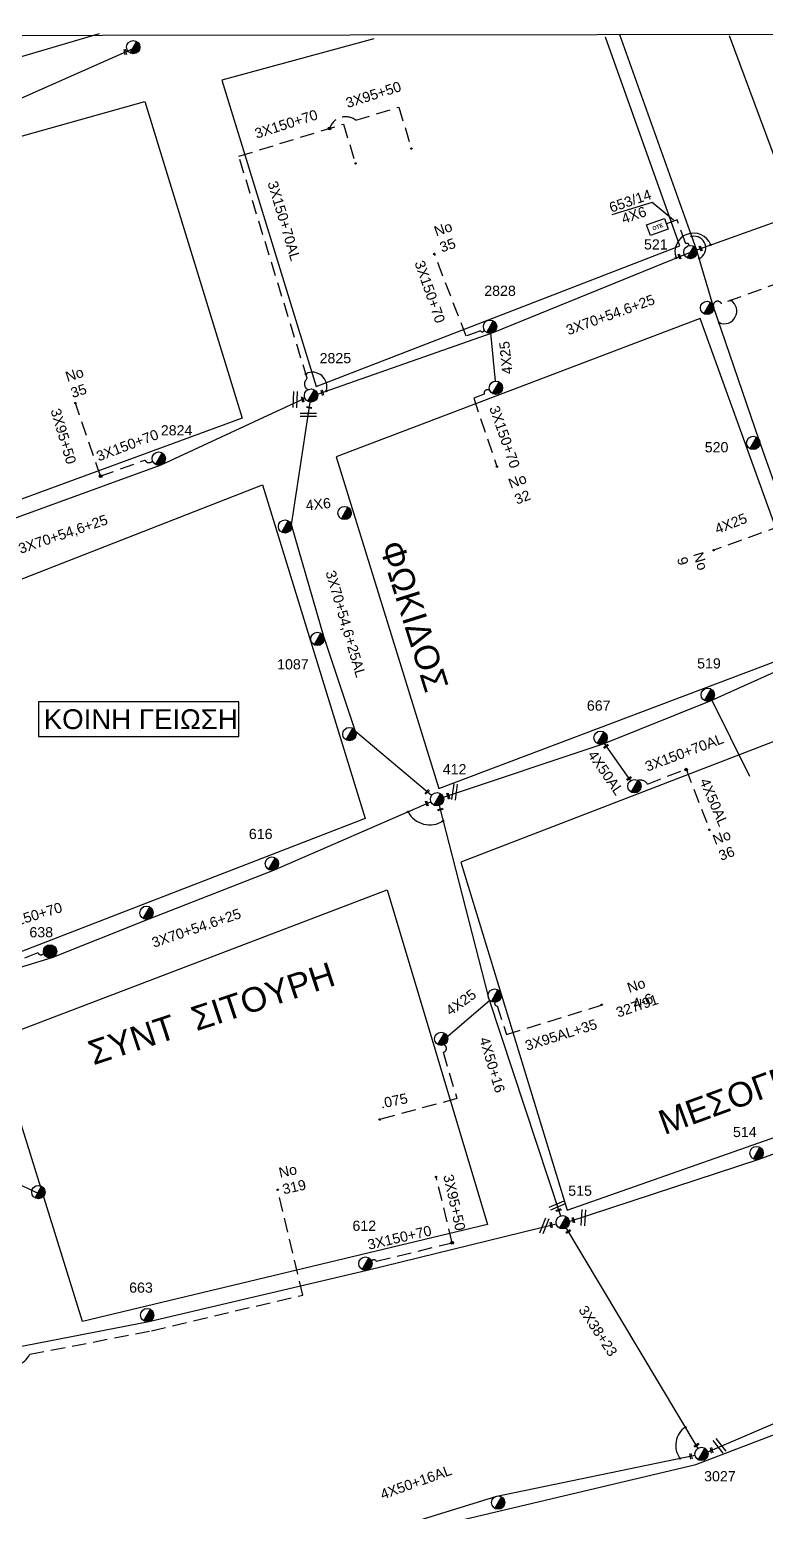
# Model space of a CAD drawing. Header units: millimetres. Extents: x 1421 to 13344, y 800 to 1949.
# Drawn here: x 12576.5 to 12706.8, y 1615 to 1877.6 of the extents above; entities that cross this region are included whole.
import ezdxf

# ---------------------------------------------------------------- set-up
doc = ezdxf.new("R2010")
doc.units = ezdxf.units.MM
doc.linetypes.add('DASHED', pattern=[19.05, 12.7, -6.35])
for name, color, linetype in [('Pillar OTE', 7, 'Continuous'), ('Άγνωστα', 7, 'Continuous'), ('Γυμνά εναέρια ΧΤ (3Φ)   4x50CU', 7, 'Continuous'), ('Γυμνά εναέρια ΧΤ και ΦΟΠ (3Φ)   4x50+16AL', 7, 'Continuous'), ('Εναέρια παροχή ΧΤ 4x25', 7, 'SYN_LINE'), ('Επιγραφές - Σχήματα', 7, 'Continuous'), ('Καλωδια Χ.Τ 3x95+35', 7, 'DASHED'), ('Καλωδια ΧΤ  3X95+50', 7, 'Continuous'), ('Καλώδια ΧΤ   3x150+50CU', 7, 'DASHED'), ('Καλώδια ΧΤ   3x150+70AL', 7, 'DASHED'), ('Μηχανική τομή', 7, 'Continuous'), ('Στύλος Ξύλινος', 7, 'Continuous'), ('Στύλος Ξύλινος @ 1', 7, 'Continuous'), ('Στύλος ΦΜ', 7, 'Continuous'), ('Στύλος ΦΜ @ 1', 7, 'Continuous'), ('Συνδέσεις', 7, 'Continuous'), ('Συνεστραμμένα ΧΤ   3x70+54.6+25 AL', 7, 'SYN_LINE'), ('Τομή', 7, 'Continuous'), ('Υπογεια Καλωδια Δικτυου ΧΤ 4X25', 7, 'DASHED'), ('Υπόβαθρο ΔΕΗ', 7, 'Continuous'), ('Υπόγεια Καλώδια Δικτύου ΧΤ   .075', 7, 'DASHED'), ('Υπόγεια καλώδια Παροχών ΧΤ   4x50AL', 7, 'DASHED'), ('Υπόγεια καλώδια Παροχών ΧΤ   4x6', 7, 'DASHED')]:
    doc.layers.add(name, color=color, linetype=linetype)
doc.styles.add('arial', font='ARIAL.TTF')
doc.styles.get("Standard").update_dxf_attribs({"font": 'ARIAL.TTF'})
doc.linetypes.add('SYN_LINE', pattern='A,0.5,-0.0001,["/\\/\\/\\/",Standard,S=0.1,R=0,X=0,Y=-0.05],-0.25', length=0.7501)
doc.dimstyles.new('ISO-25', dxfattribs={"dimtxt": 2.5, "dimasz": 2.5, "dimexe": 1.25, "dimexo": 0.625, "dimtad": 1, "dimtxsty": 'Standard', "dimcen": 2.5, "dimadec": 0, "dimazin": 0, "dimtfac": 1, "dimtmove": 0, "dimatfit": 3, "dimfxl": 1, "dimarcsym": 0})

# ---------------------------------------------------------------- blocks, each defined once
blk = doc.blocks.new('ΥΠΑΡΧΩΝ ΤΣΙΜΕΝΤΕΝΙΟΣ ΣΤΥΛΟΣ')
at = {"layer": 'Στύλος ΦΜ'}
blk.add_hatch(color=7, dxfattribs=at).paths.add_polyline_path([(-1.29, -2.28, 0.574793), (2.62, 0, 0.268822), (1.3, 2.27)])
at = {"layer": 'Στύλος ΦΜ', "color": 7}
blk.add_line((-1.29, -2.28), (1.3, 2.27), dxfattribs=at)
blk.add_circle((0, 0), 2.62, dxfattribs=at)
at = {"layer": 'Στύλος ΦΜ', "flags": 4}
for tag, p in [('ΑΡΙΘΜΟΣ', (-4.68, 8.05)), ('ΤΥΠΟΣ', (-4.91, 3.03))]:
    blk.add_attdef(tag, p, '', height=4, dxfattribs=at)
blk = doc.blocks.new('ΤΟΜΗ')
at = {"layer": 'Τομή', "ltscale": 40}
for p, q in [((-5.7, 0), (5.7, 0)), ((5.7, -2.3), (-5.7, -2.3))]:
    blk.add_line(p, q, dxfattribs=at)
blk = doc.blocks.new('ΜΗΧΑΝΙΚΗ ΤΟΜΗ')
at = {"layer": 'Μηχανική τομή', "ltscale": 40}
for p, q in [((-1.9, 0.8), (1.9, 0.8)), ((1.9, 0), (-1.9, 0))]:
    blk.add_line(p, q, dxfattribs=at)
blk = doc.blocks.new('_ΣΥΝΔΕΣΗ')
at = {"layer": 'Συνδέσεις', "linetype": 'SYN_LINE', "ltscale": 40}
blk.add_hatch(color=256, dxfattribs=at).paths.add_polyline_path([(0.5, -0.01, 1), (-0.5, -0.01, 1)])
at = {"layer": 'Συνδέσεις'}
blk.add_circle((0, -0.01), 0.5, dxfattribs=at)
blk = doc.blocks.new('ΥΠΑΡΧΩΝ ΞΥΛΙΝΟΣ ΣΤΥΛΟΣ')
at = {"layer": 'Στύλος Ξύλινος'}
h = blk.add_hatch(color=7, dxfattribs=at)
h.paths.add_polyline_path([(-2.62, 0, 0.270008), (-1.29, -2.28), (1.3, 2.27, 0.576266)])
h.paths.add_polyline_path([(-1.29, -2.28, 0.574793), (2.62, 0, 0.268822), (1.3, 2.27)])
at = {"layer": 'Στύλος Ξύλινος', "color": 7}
blk.add_line((-1.29, -2.28), (1.3, 2.27), dxfattribs=at)
blk.add_circle((0, 0), 2.62, dxfattribs=at)
at = {"layer": 'Στύλος Ξύλινος', "flags": 4}
for tag, p in [('ΑΡΙΘΜΟΣ', (-4.91, 8.6)), ('ΤΥΠΟΣ', (-4.85, 3.39))]:
    blk.add_attdef(tag, p, '', height=4, dxfattribs=at)
blk = doc.blocks.new('PILLAR ΟΤΕ')
at = {"layer": 'Pillar OTE', "ltscale": 40}
blk.add_lwpolyline([(-3.31, 2.02), (3.39, 2.02), (3.39, -1.99), (-3.31, -1.99)], close=True, dxfattribs=at)
at = {"layer": 'Pillar OTE', "insert": (-1.81, 0.71), "char_height": 1.3575, "width": 109.961, "attachment_point": 1}
blk.add_mtext('{\\fArial|b1|i0|c161|p34;OTE}', dxfattribs=at)

msp = doc.modelspace()

# ---------------------------------------------------------------- linework, layer by layer
at = {"layer": 'Άγνωστα', "color": 85}
msp.add_lwpolyline([(12697.18094, 1759.02177), (12703.94265, 1745.30406)], dxfattribs=at)
at = {"layer": 'Άγνωστα'}
msp.add_lwpolyline([(12564.43928, 1677.70093), (12578.13542, 1671.31441)], dxfattribs=at)
at = {"layer": 'Άγνωστα', "color": 1, "linetype": 'Continuous', "ltscale": 0.2}
msp.add_lwpolyline([(12694.89356, 1626.14073), (12670.88821, 1666.23699)], dxfattribs=at)
at = {"layer": 'Γυμνά εναέρια ΧΤ (3Φ)   4x50CU', "color": 85, "linetype": 'Continuous', "ltscale": 0.2}
msp.add_lwpolyline([(12678.20179, 1751.09335), (12682.90476, 1744.46716)], dxfattribs=at)
at = {"layer": 'Γυμνά εναέρια ΧΤ και ΦΟΠ (3Φ)   4x50+16AL', "color": 173, "linetype": 'Continuous', "ltscale": 0.2}
msp.add_lwpolyline([(12718.26455, 1769.41825), (12705.70407, 1804.81699), (12697.55753, 1828.65693), (12694.57804, 1838.62384), (12681.01709, 1876.68165)], dxfattribs=at)
at = {"layer": 'Γυμνά εναέρια ΧΤ και ΦΟΠ (3Φ)   4x50+16AL', "color": 133, "linetype": 'Continuous', "ltscale": 0.2}
msp.add_lwpolyline([(12449.45675, 1824.85455), (12476.37756, 1834.01694), (12513.97737, 1843.17463), (12535.44684, 1850.27188), (12551.59, 1855.08976), (12594.6782, 1874.17381)], dxfattribs=at)
at = {"layer": 'Γυμνά εναέρια ΧΤ και ΦΟΠ (3Φ)   4x50+16AL', "color": 2, "linetype": 'Continuous', "ltscale": 0.2}
msp.add_lwpolyline([(12672.05767, 1666.35742), (12705.66024, 1677.41912), (12744.8737, 1691.91797), (12780.66504, 1707.30459), (12809.46333, 1720.20318), (12850.34186, 1738.60201)], dxfattribs=at)
at = {"layer": 'Γυμνά εναέρια ΧΤ και ΦΟΠ (3Φ)   4x50+16AL', "color": 151, "linetype": 'Continuous', "ltscale": 0.2}
msp.add_lwpolyline([(12495.35441, 1622.2358), (12516.59806, 1629.20812), (12550.75961, 1637.96345), (12573.8595, 1644.04385), (12597.57354, 1648.64655), (12636.28377, 1657.78284), (12669.74184, 1665.95871)], dxfattribs=at)
at = {"layer": 'Γυμνά εναέρια ΧΤ και ΦΟΠ (3Φ)   4x50+16AL', "color": 5, "linetype": 'Continuous', "ltscale": 0.2}
msp.add_lwpolyline([(12696.57378, 1625.5751), (12730.58259, 1640.16397), (12758.97871, 1650.78916)], dxfattribs=at)
at = {"layer": 'Γυμνά εναέρια ΧΤ και ΦΟΠ (3Φ)   4x50+16AL', "color": 1, "linetype": 'Continuous', "ltscale": 0.2}
msp.add_lwpolyline([(12557.9121, 1591.9763), (12599.91678, 1603.4488), (12628.89535, 1608.30313), (12659.24281, 1617.73344), (12694.30683, 1624.95283)], dxfattribs=at)
at = {"layer": 'Εναέρια παροχή ΧΤ 4x25', "color": 6, "linetype": 'Continuous', "ltscale": 0.2}
msp.add_lwpolyline([(12658.98878, 1815.28881), (12658.17013, 1823.85344)], dxfattribs=at)
at = {"layer": 'Εναέρια παροχή ΧΤ 4x25', "color": 173, "linetype": 'SYN_LINE', "ltscale": 8}
msp.add_lwpolyline([(12650.18916, 1698.95215), (12657.9897, 1705.58614)], dxfattribs=at)
at = {"layer": 'Επιγραφές - Σχήματα', "color": 190}
msp.add_lwpolyline([(12578.02848, 1752.31387), (12613.54074, 1752.31387), (12613.54074, 1758.48861), (12578.02848, 1758.48861)], close=True, dxfattribs=at)
at = {"layer": 'Καλωδια Χ.Τ 3x95+35', "color": 173, "linetype": 'DASHED', "ltscale": 0.2}
msp.add_lwpolyline([(12658.91876, 1705.22536, 0.672897606), (12659.26033, 1704.59804), (12660.94715, 1699.50363), (12677.68765, 1704.69837)], format="xyb", dxfattribs=at)
at = {"layer": 'Καλωδια ΧΤ  3X95+50', "color": 6, "linetype": 'DASHED', "ltscale": 0.2}
msp.add_lwpolyline([(12629.60631, 1860.08247, -0.517223101), (12634.25167, 1861.51253), (12641.83981, 1863.84853), (12644.10045, 1856.50517)], format="xyb", dxfattribs=at)
at = {"layer": 'Καλωδια ΧΤ  3X95+50', "color": 1, "linetype": 'DASHED', "ltscale": 0.2}
msp.add_lwpolyline([(12589.06448, 1798.46501), (12584.60385, 1811.38958)], dxfattribs=at)
at = {"layer": 'Καλωδια ΧΤ  3X95+50', "color": 151, "linetype": 'DASHED', "ltscale": 0.2}
msp.add_lwpolyline([(12651.32224, 1662.6232), (12648.46978, 1674.29633)], dxfattribs=at)
at = {"layer": 'Καλώδια ΧΤ   3x150+50CU', "color": 173, "linetype": 'DASHED', "ltscale": 0.2}
msp.add_lwpolyline([(12824.73575, 1809.69786, 0.745118933), (12824.64266, 1810.98944), (12822.77251, 1815.29699, 0.693203057), (12820.54464, 1816.88218), (12807.16708, 1849.36774), (12799.15557, 1867.75552), (12744.21032, 1846.74326, -0.794883331), (12739.78709, 1845.05591), (12712.96761, 1834.82498), (12713.19964, 1834.15346), (12699.00892, 1828.98529, 0.850179127), (12697.55753, 1828.65693)], format="xyb", dxfattribs=at)
at = {"layer": 'Καλώδια ΧΤ   3x150+70AL', "color": 6, "linetype": 'DASHED', "ltscale": 0.2}
for points in [[(12625.76414, 1813.78796, -0.563563775), (12625.65458, 1815.74371), (12613.52865, 1855.13299), (12632.04845, 1860.83428), (12634.22864, 1853.75224)], [(12656.98709, 1824.36944, -0.755018903), (12656.30492, 1824.22964), (12653.79703, 1823.25868), (12648.15934, 1837.82015)], [(12658.07694, 1813.51581, 0.861308816), (12656.98804, 1812.96964), (12655.12412, 1812.26038), (12659.22136, 1800.14131)]]:
    msp.add_lwpolyline(points, format="xyb", dxfattribs=at)
at = {"layer": 'Καλώδια ΧΤ   3x150+70AL', "color": 1, "linetype": 'DASHED', "ltscale": 0.2}
msp.add_lwpolyline([(12588.97442, 1798.43223), (12596.89223, 1801.31427, 0.557995276), (12598.25651, 1801.14756)], format="xyb", dxfattribs=at)
at = {"layer": 'Καλώδια ΧΤ   3x150+70AL', "color": 85, "linetype": 'DASHED', "ltscale": 0.2}
for points in [[(12684.172, 1744.5286, -0.334103242), (12685.8904, 1743.89183), (12692.73557, 1746.53276)], [(12568.82643, 1551.50207), (12577.76992, 1555.01259), (12566.10616, 1585.18291), (12562.0735, 1592.77075, 0.448897201), (12553.57006, 1596.26424), (12549.27157, 1595.39214), (12541.66592, 1632.87936), (12571.5675, 1640.54289, 0.31998564), (12576.52568, 1642.84596), (12598.07982, 1647.02944), (12624.84284, 1653.34598), (12620.42042, 1672.08365)]]:
    msp.add_lwpolyline(points, format="xyb", dxfattribs=at)
at = {"layer": 'Καλώδια ΧΤ   3x150+70AL', "color": 173, "linetype": 'DASHED', "ltscale": 0.2}
msp.add_lwpolyline([(12578.97309, 1713.8936, -0.58577571), (12577.96034, 1713.97556), (12570.11902, 1710.94584)], format="xyb", dxfattribs=at)
at = {"layer": 'Καλώδια ΧΤ   3x150+70AL', "color": 151, "linetype": 'DASHED', "ltscale": 0.2}
msp.add_lwpolyline([(12637.03873, 1659.3752, -0.56701273), (12637.88839, 1659.34048), (12651.32224, 1662.6232)], format="xyb", dxfattribs=at)
at = {"layer": 'Συνεστραμμένα ΧΤ   3x70+54.6+25 AL', "color": 6, "linetype": 'SYN_LINE', "ltscale": 20}
msp.add_lwpolyline([(12627.47049, 1812.99253), (12658.55876, 1823.89951), (12693.4974, 1838.15946), (12715.95299, 1846.15292), (12766.63252, 1865.23863), (12786.89883, 1872.95676)], dxfattribs=at)
at = {"layer": 'Συνεστραμμένα ΧΤ   3x70+54.6+25 AL', "color": 1, "linetype": 'SYN_LINE', "ltscale": 20}
msp.add_lwpolyline([(12535.82071, 1776.93357), (12558.86006, 1785.57063), (12599.75662, 1800.45675), (12625.24938, 1812.25404)], dxfattribs=at)
at = {"layer": 'Συνεστραμμένα ΧΤ   3x70+54.6+25 AL', "color": 173, "linetype": 'SYN_LINE', "ltscale": 20}
for points in [[(12647.64786, 1741.84373), (12634.20363, 1753.20169), (12628.55799, 1770.01793), (12622.8464, 1789.84503), (12626.14173, 1811.58421)], [(12556.52425, 1705.8585), (12580.49913, 1713.13052), (12597.64019, 1719.99998), (12619.87307, 1728.72103), (12647.55166, 1740.72821)], [(12648.99061, 1740.07504), (12657.72188, 1706.03205), (12670.51604, 1667.35645)]]:
    msp.add_lwpolyline(points, dxfattribs=at)
at = {"layer": 'Συνεστραμμένα ΧΤ   3x70+54.6+25 AL', "color": 85, "linetype": 'SYN_LINE', "ltscale": 20}
msp.add_lwpolyline([(12649.75355, 1741.55689), (12678.20179, 1751.09335), (12697.15273, 1758.69452), (12718.42977, 1768.25052), (12718.58553, 1768.30052), (12735.72275, 1773.24741), (12754.5931, 1779.85903), (12794.72262, 1796.40769)], dxfattribs=at)
at = {"layer": 'Υπογεια Καλωδια Δικτυου ΧΤ 4X25', "color": 85, "linetype": 'DASHED', "ltscale": 0.2}
msp.add_lwpolyline([(12717.36194, 1768.7535, -0.725371767), (12716.85494, 1769.81562), (12709.69272, 1789.69649), (12697.49769, 1785.30315)], format="xyb", dxfattribs=at)
at = {"layer": 'Υπόβαθρο ΔΕΗ'}
for points in [[(12527.27123, 1877.57576), (12526.35684, 1858.47067), (12588.88538, 1876.88334)], [(12852.13968, 1876.87501), (10837.93673, 1874.16224)], [(12637.44471, 1875.95526), (12610.50319, 1868.59745), (12627.21441, 1814.31352)], [(12627.21441, 1814.31352), (12691.64724, 1839.25963), (12678.46557, 1876.253)], [(12700.39354, 1876.54654), (12711.35049, 1846.97911), (12786.54196, 1875.61467)], [(12526.98008, 1845.2507), (12596.91213, 1864.85196), (12614.10964, 1808.71589), (12545.25805, 1783.46425), (12526.98008, 1845.2507)], [(12686.73349, 1846.97091), (12679.60913, 1844.78508)], [(12648.9707, 1743.09264), (12716.11214, 1768.52385), (12695.25719, 1826.41295), (12630.74154, 1801.86345), (12648.9707, 1743.09264)], [(12549.13727, 1770.12488), (12617.72444, 1796.93755), (12635.90704, 1737.76132), (12566.80028, 1711.05991), (12549.13727, 1770.12488)], [(12671.6598, 1668.41343), (12717.53103, 1684.48567), (12742.48478, 1693.08381), (12720.06386, 1756.00439), (12652.86716, 1730.07935), (12671.6598, 1668.41343)], [(12570.24623, 1698.62273), (12639.78113, 1725.14053), (12657.54934, 1665.82456), (12585.83226, 1648.68514), (12570.24623, 1698.62273)], [(12641.11348, 1610.70761), (12694.43607, 1623.29308), (12758.17061, 1647.64132), (12784.79077, 1574.04706), (12714.31847, 1547.852), (12670.10894, 1530.67775), (12641.11348, 1610.70761)]]:
    msp.add_lwpolyline(points, dxfattribs=at)
for centre, radius, start, end in [((12694.05785, 1838.22033), 3.29318, 21.8669256, 199.4973376), ((12694.13471, 1838.88467), 2.08977, 296.28643, 100.5246779), ((12699.4414, 1827.71051), 2.27116, 248.3122731, 56.3507332), ((12626.56814, 1814.30687), 2.56061, 342.390752, 117.2411082), ((12647.34857, 1741.02107), 4.35955, 208.049649, 302.5005216), ((12694.84963, 1626.70407), 3.94951, 124.5623542, 215.6244347)]:
    msp.add_arc(centre, radius, start, end, dxfattribs=at)
at = {"layer": 'Υπόγεια Καλώδια Δικτύου ΧΤ   .075', "color": 173, "linetype": 'DASHED', "ltscale": 0.2}
msp.add_lwpolyline([(12649.85407, 1697.67843, -0.77999862), (12649.69375, 1696.36301), (12652.15202, 1688.15652), (12638.56729, 1684.48504)], format="xyb", dxfattribs=at)
at = {"layer": 'Υπόγεια καλώδια Παροχών ΧΤ   4x50AL', "color": 85, "linetype": 'DASHED', "ltscale": 0.2}
msp.add_lwpolyline([(12692.73557, 1746.53276), (12696.85764, 1735.84852)], dxfattribs=at)
at = {"layer": 'Υπόγεια καλώδια Παροχών ΧΤ   4x6', "color": 6, "linetype": 'DASHED', "ltscale": 0.2}
msp.add_lwpolyline([(12693.25669, 1839.31413, 0.676583419), (12692.68588, 1839.62972), (12691.17545, 1843.86866), (12689.25547, 1843.18453)], format="xyb", dxfattribs=at)

# ---------------------------------------------------------------- block references
at = {"layer": 'Pillar OTE', "xscale": 0.5, "yscale": 0.5, "zscale": 0.5, "rotation": 19.61225128287645}
msp.add_blockref('PILLAR ΟΤΕ', (12687.64674, 1842.59919), dxfattribs=at)
at = {"layer": 'Μηχανική τομή'}
for p, xscale, yscale, zscale, rotation in [((12593.50585, 1873.63473), 0.249999999999919, 0.249999999999919, 0.249999999999919, 103.0082125679668), ((12695.41855, 1838.84333), 0.249999999999919, 0.249999999999919, 0.249999999999919, 109.7498556099211), ((12691.66482, 1837.42207), 0.249999999999919, 0.249999999999919, 0.249999999999919, 109.7498556099211), ((12624.9342, 1812.06271), 0.249999999999919, 0.249999999999919, 0.249999999999919, 103.0082125679668), ((12628.40758, 1813.27295), 0.249999999999919, 0.249999999999919, 0.249999999999919, 103.0082125679668), ((12626.01136, 1810.72419), 0.249999999999919, 0.249999999999919, 0.249999999999919, 170.7383890500831), ((12678.62533, 1750.4966), 0.2499999999999681, 0.2499999999999681, 0.2499999999999681, 35.34867211691085), ((12682.66429, 1744.78281), 0.2499999999999681, 0.2499999999999681, 0.2499999999999681, 35.34867211691085), ((12646.79006, 1742.56531), 0.249999999999919, 0.249999999999919, 0.249999999999919, 224.8388352244801), ((12646.9364, 1740.47031), 0.249999999999919, 0.249999999999919, 0.249999999999919, 107.6998860951626), ((12650.68965, 1741.87069), 0.249999999999919, 0.249999999999919, 0.249999999999919, 107.6998860951626), ((12650.73251, 1741.74284), 0.249999999999919, 0.249999999999919, 0.249999999999919, 107.6998860951626), ((12649.18147, 1739.46397), 0.249999999999919, 0.249999999999919, 0.249999999999919, 198.7602804343062), ((12670.13329, 1668.50857), 0.249999999999919, 0.249999999999919, 0.249999999999919, 198.7602804343062), ((12668.94222, 1665.78831), 0.2499999999999189, 0.2499999999999189, 0.2499999999999189, 101.9462952040658), ((12671.92185, 1664.53055), 0.2499999999999189, 0.2499999999999189, 0.2499999999999189, 34.53118818704731), ((12672.86095, 1666.62178), 0.249999999999919, 0.249999999999919, 0.249999999999919, 103.4050162159024), ((12694.63688, 1626.65136), 0.2499999999999189, 0.2499999999999189, 0.2499999999999189, 34.53118818704731), ((12697.35369, 1625.84846), 0.2499999999999189, 0.2499999999999189, 0.2499999999999189, 102.6794676844389), ((12693.68647, 1624.77859), 0.2499999999999189, 0.2499999999999189, 0.2499999999999189, 102.6794676844389)]:
    msp.add_blockref('ΜΗΧΑΝΙΚΗ ΤΟΜΗ', p, dxfattribs=dict(at, xscale=xscale, yscale=yscale, zscale=zscale, rotation=rotation))
at = {"layer": 'Στύλος Ξύλινος @ 1', "ltscale": 40}
ref = msp.add_blockref('ΥΠΑΡΧΩΝ ΞΥΛΙΝΟΣ ΣΤΥΛΟΣ', (12580.09928, 1714.23834), dxfattribs=dict(at, xscale=0.4499999999998181, yscale=0.4499999999998181, zscale=0.4499999999998181))
ref.add_attrib('ΤΥΠΟΣ', '638', (12576.44287, 1716.73705), dxfattribs={"layer": 'Στύλος Ξύλινος', "height": 1.8, "flags": 4})
at = {"layer": 'Στύλος ΦΜ @ 1', "ltscale": 40, "xscale": 0.4499999999998181, "yscale": 0.4499999999998181, "zscale": 0.4499999999998181}
for p in [(12594.84218, 1874.46673), (12696.44744, 1828.26341), (12659.05777, 1814.11306), (12621.71174, 1789.5293), (12632.26997, 1791.92223), (12633.11895, 1752.74276), (12683.58644, 1743.50671), (12597.17886, 1721.08364), (12658.84053, 1706.40052), (12649.36315, 1698.74901), (12578.03032, 1671.59234), (12659.45742, 1616.57539)]:
    msp.add_blockref('ΥΠΑΡΧΩΝ ΤΣΙΜΕΝΤΕΝΙΟΣ ΣΤΥΛΟΣ', p, dxfattribs=at)
at = {"layer": 'Στύλος ΦΜ @ 1', "ltscale": 40}
ref = msp.add_blockref('ΥΠΑΡΧΩΝ ΤΣΙΜΕΝΤΕΝΙΟΣ ΣΤΥΛΟΣ', (12693.49513, 1838.16075), dxfattribs=dict(at, xscale=0.4499999999998181, yscale=0.4499999999998181, zscale=0.4499999999998181))
ref.add_attrib('ΤΥΠΟΣ', '521', (12685.27889, 1838.6149), dxfattribs={"layer": 'Στύλος ΦΜ', "height": 1.8, "flags": 4})
ref = msp.add_blockref('ΥΠΑΡΧΩΝ ΤΣΙΜΕΝΤΕΝΙΟΣ ΣΤΥΛΟΣ', (12658.01505, 1824.94427), dxfattribs=dict(at, xscale=0.4499999999998181, yscale=0.4499999999998181, zscale=0.4499999999998181))
ref.add_attrib('ΤΥΠΟΣ', '2828', (12656.99233, 1830.40224), dxfattribs={"layer": 'Στύλος ΦΜ', "height": 1.8, "flags": 4})
ref = msp.add_blockref('ΥΠΑΡΧΩΝ ΤΣΙΜΕΝΤΕΝΙΟΣ ΣΤΥΛΟΣ', (12626.31824, 1812.74868), dxfattribs=dict(at, xscale=0.4499999999998181, yscale=0.4499999999998181, zscale=0.4499999999998181))
ref.add_attrib('ΤΥΠΟΣ', '2825', (12627.8323, 1818.46534), dxfattribs={"layer": 'Στύλος ΦΜ', "height": 1.8, "flags": 4})
ref = msp.add_blockref('ΥΠΑΡΧΩΝ ΤΣΙΜΕΝΤΕΝΙΟΣ ΣΤΥΛΟΣ', (12599.35784, 1801.56495), dxfattribs=dict(at, xscale=0.4499999999998181, yscale=0.4499999999998181, zscale=0.4499999999998181))
ref.add_attrib('ΤΥΠΟΣ', '2824', (12599.71256, 1805.67796), dxfattribs={"layer": 'Στύλος ΦΜ', "height": 1.8, "flags": 4})
ref = msp.add_blockref('ΥΠΑΡΧΩΝ ΤΣΙΜΕΝΤΕΝΙΟΣ ΣΤΥΛΟΣ', (12704.62708, 1804.3403), dxfattribs=dict(at, xscale=0.4499999999998181, yscale=0.4499999999998181, zscale=0.4499999999998181))
ref.add_attrib('ΤΥΠΟΣ', '520', (12696.03996, 1802.68121), dxfattribs={"layer": 'Στύλος ΦΜ', "height": 1.8, "flags": 4})
ref = msp.add_blockref('ΥΠΑΡΧΩΝ ΤΣΙΜΕΝΤΕΝΙΟΣ ΣΤΥΛΟΣ', (12627.45388, 1769.60795), dxfattribs=dict(at, xscale=0.4499999999998181, yscale=0.4499999999998181, zscale=0.4499999999998181))
ref.add_attrib('ΤΥΠΟΣ', '1087', (12620.31045, 1764.21141), dxfattribs={"layer": 'Στύλος ΦΜ', "height": 1.8, "flags": 4})
ref = msp.add_blockref('ΥΠΑΡΧΩΝ ΤΣΙΜΕΝΤΕΝΙΟΣ ΣΤΥΛΟΣ', (12696.56915, 1759.71754), dxfattribs=dict(at, xscale=0.4499999999998181, yscale=0.4499999999998181, zscale=0.4499999999998181))
ref.add_attrib('ΤΥΠΟΣ', '519', (12694.68325, 1764.37559), dxfattribs={"layer": 'Στύλος ΦΜ', "height": 1.8, "flags": 4})
ref = msp.add_blockref('ΥΠΑΡΧΩΝ ΤΣΙΜΕΝΤΕΝΙΟΣ ΣΤΥΛΟΣ', (12677.59171, 1752.10079), dxfattribs=dict(at, xscale=0.4499999999998181, yscale=0.4499999999998181, zscale=0.4499999999998181))
ref.add_attrib('ΤΥΠΟΣ', '667', (12675.16629, 1756.89674), dxfattribs={"layer": 'Στύλος ΦΜ', "height": 1.8, "flags": 4})
ref = msp.add_blockref('ΥΠΑΡΧΩΝ ΤΣΙΜΕΝΤΕΝΙΟΣ ΣΤΥΛΟΣ', (12648.63214, 1741.19693), dxfattribs=dict(at, xscale=0.4499999999998181, yscale=0.4499999999998181, zscale=0.4499999999998181))
ref.add_attrib('ΤΥΠΟΣ', '412', (12649.64761, 1745.62419), dxfattribs={"layer": 'Στύλος ΦΜ', "height": 1.8, "flags": 4})
ref = msp.add_blockref('ΥΠΑΡΧΩΝ ΤΣΙΜΕΝΤΕΝΙΟΣ ΣΤΥΛΟΣ', (12619.38998, 1729.79516), dxfattribs=dict(at, xscale=0.4499999999998181, yscale=0.4499999999998181, zscale=0.4499999999998181))
ref.add_attrib('ΤΥΠΟΣ', '616', (12615.30795, 1734.14923), dxfattribs={"layer": 'Στύλος ΦΜ', "height": 1.8, "flags": 4})
ref = msp.add_blockref('ΥΠΑΡΧΩΝ ΤΣΙΜΕΝΤΕΝΙΟΣ ΣΤΥΛΟΣ', (12705.22559, 1678.51375), dxfattribs=dict(at, xscale=0.4499999999998181, yscale=0.4499999999998181, zscale=0.4499999999998181))
ref.add_attrib('ΤΥΠΟΣ', '514', (12701.03565, 1681.33926), dxfattribs={"layer": 'Στύλος ΦΜ', "height": 1.8, "flags": 4})
ref = msp.add_blockref('ΥΠΑΡΧΩΝ ΤΣΙΜΕΝΤΕΝΙΟΣ ΣΤΥΛΟΣ', (12670.88594, 1666.23828), dxfattribs=dict(at, xscale=0.4499999999998181, yscale=0.4499999999998181, zscale=0.4499999999998181))
ref.add_attrib('ΤΥΠΟΣ', '515', (12671.86843, 1670.93316), dxfattribs={"layer": 'Στύλος ΦΜ', "height": 1.8, "flags": 4})
ref = msp.add_blockref('ΥΠΑΡΧΩΝ ΤΣΙΜΕΝΤΕΝΙΟΣ ΣΤΥΛΟΣ', (12635.95509, 1658.91382), dxfattribs=dict(at, xscale=0.4499999999998181, yscale=0.4499999999998181, zscale=0.4499999999998181))
ref.add_attrib('ΤΥΠΟΣ', '612', (12633.65082, 1664.72286), dxfattribs={"layer": 'Στύλος ΦΜ', "height": 1.8, "flags": 4})
ref = msp.add_blockref('ΥΠΑΡΧΩΝ ΤΣΙΜΕΝΤΕΝΙΟΣ ΣΤΥΛΟΣ', (12597.30117, 1649.79239), dxfattribs=dict(at, xscale=0.4499999999998181, yscale=0.4499999999998181, zscale=0.4499999999998181))
ref.add_attrib('ΤΥΠΟΣ', '663', (12594.10554, 1653.75921), dxfattribs={"layer": 'Στύλος ΦΜ', "height": 1.8, "flags": 4})
ref = msp.add_blockref('ΥΠΑΡΧΩΝ ΤΣΙΜΕΝΤΕΝΙΟΣ ΣΤΥΛΟΣ', (12695.46005, 1625.19203), dxfattribs=dict(at, xscale=0.4499999999998181, yscale=0.4499999999998181, zscale=0.4499999999998181))
ref.add_attrib('ΤΥΠΟΣ', '3027', (12695.93087, 1620.343), dxfattribs={"layer": 'Στύλος ΦΜ', "height": 1.8, "flags": 4})
at = {"layer": 'Συνδέσεις'}
for p, xscale, yscale, zscale in [((12629.60631, 1860.08247), 0.4777242751394019, 0.4777242751394019, 0.4777242751394019), ((12644.10045, 1856.50517), 0.25, 0.25, 0.25), ((12634.19392, 1853.86502), 0.25, 0.25, 0.25), ((12693.75299, 1840.93928), 0.25, 0.25, 0.25), ((12648.15934, 1837.82015), 0.25, 0.25, 0.25), ((12697.11409, 1839.44688), 0.25, 0.25, 0.25), ((12690.94245, 1837.11667), 0.25, 0.25, 0.25), ((12695.06018, 1837.011), 0.25, 0.25, 0.25), ((12700.68249, 1829.59479), 0.25, 0.25, 0.25), ((12698.6021, 1825.60012), 0.25, 0.25, 0.25), ((12625.40902, 1816.54137), 0.25, 0.25, 0.25), ((12629.00877, 1813.53222), 0.25, 0.25, 0.25), ((12584.60385, 1811.38958), 0.25, 0.25, 0.25), ((12589.06448, 1798.46501), 0.4777242751394019, 0.4777242751394019, 0.4777242751394019), ((12659.22136, 1800.14131), 0.25, 0.25, 0.25), ((12697.59763, 1785.33915), 0.25, 0.25, 0.25), ((12692.767, 1746.4513), 0.4777242751394019, 0.4777242751394019, 0.4777242751394019), ((12643.48456, 1738.97445), 0.25, 0.25, 0.25), ((12649.67445, 1737.34768), 0.25, 0.25, 0.25), ((12696.87956, 1735.79169), 0.25, 0.25, 0.25), ((12677.78444, 1704.78133), 0.25, 0.25, 0.25), ((12638.44811, 1684.45285), 0.25, 0.25, 0.25), ((12648.46712, 1674.2896), 0.25, 0.25, 0.25), ((12620.43748, 1672.01141), 0.25, 0.25, 0.25), ((12651.32224, 1662.6232), 0.4777242751394019, 0.4777242751394019, 0.4777242751394019), ((12692.63172, 1629.9478), 0.25, 0.25, 0.25), ((12691.66192, 1624.39487), 0.25, 0.25, 0.25)]:
    msp.add_blockref('_ΣΥΝΔΕΣΗ', p, dxfattribs=dict(at, xscale=xscale, yscale=yscale, zscale=zscale))
at = {"layer": 'Τομή'}
for p, xscale, yscale, zscale, rotation in [((12623.80923, 1812.00751), 0.2499999999998873, 0.2499999999998873, 0.2499999999998873, 267.9394575124891), ((12652.01968, 1742.46937), 0.2499999999998873, 0.2499999999998873, 0.2499999999998873, 262.2175932524709), ((12669.81389, 1669.47902), 0.2499999999999535, 0.2499999999999535, 0.2499999999999535, 22.92285824507862), ((12674.8093, 1667.04707), 0.2500000000000557, 0.2500000000000557, 0.2500000000000557, 266.3054486218056), ((12667.87648, 1665.50288), 0.2499999999998873, 0.2499999999998873, 0.2499999999998873, 248.1909067709115), ((12698.88629, 1626.79675), 0.2499999999999669, 0.2499999999999669, 0.2499999999999669, 308.1680509152084)]:
    msp.add_blockref('ΤΟΜΗ', p, dxfattribs=dict(at, xscale=xscale, yscale=yscale, zscale=zscale, rotation=rotation))
at = {"layer": 'Τομή', "xscale": 0.25, "yscale": 0.25, "zscale": 0.25}
msp.add_blockref('ΤΟΜΗ', (12625.84136, 1809.60272), dxfattribs=at)

# ---------------------------------------------------------------- texts
at = {"ltscale": 40, "char_height": 4, "width": 67.4273804, "attachment_point": 1, "style": 'arial'}
for s, insert, rotation in [('{\\H1.083x;ΦΩKIΔOΣ}', (12642.48992, 1787.45792), 287.4172495), ('{\\H1.083x;ΣYNT  ΣITOYPH}', (12586.41262, 1698.1618), 18.3073137), ('{\\H1.083x;MEΣOΓEIΩN}', (12687.38705, 1685.74992), 20.0890911)]:
    msp.add_mtext(s, dxfattribs=dict(at, insert=insert, rotation=rotation))
at = {"layer": 'Άγνωστα', "color": 7, "char_height": 1.8, "attachment_point": 1}
for s, gutter_width, insert, rotation in [('3X95+50', 12.5, (12632.25627, 1865.37803), 17.6936566), ('3X150+70', 12.5, (12616.13916, 1859.95777), 17.6936566), ('653/14', 2.19159, (12678.91239, 1846.83107), 18.9508899), ('4X6', 2.19159, (12681.07706, 1844.84869), 18.9508899), ('3X150+70', 12.5, (12646.3185, 1836.87005), 289.2790204), ('3X70+54.6+25', 12.5, (12671.26124, 1825.10329), 19.9066225), ('3X95+50', 12.5, (12581.89597, 1810.64021), 286.6108582), ('3X150+70', 12.5, (12659.54993, 1811.14879), 289.2790204), ('3X150+70', 12.5, (12588.07977, 1802.72748), 20.730602), ('3X70+54,6+25', 12.5, (12574.30615, 1786.38441), 18.8177806), ('4X50AL', 12.5, (12696.75637, 1745.14742), 293.1097406), ('3X150+70', 12.5, (12570.87285, 1719.61685), 17.0090914), ('3X70+54.6+25', 12.5, (12597.89757, 1716.58006), 18.8177806), ('327/91', 12.5, (12680.11502, 1704.20172), 18.8157383), ('3X95AL+35', 12.5, (12664.01561, 1698.32799), 17.4962915), ('4X50+16', 12.5, (12657.82299, 1699.24596), 286.6108582), ('3X95+50', 12.5, (12651.4734, 1674.89533), 282.7251688), ('3X150+70', 12.5, (12636.16178, 1663.11083), 12.9931255), ('3X38+23', 12.5, (12675.11272, 1651.71189), 303.3794742)]:
    msp.add_mtext_dynamic_manual_height_columns(s, width=1.8, gutter_width=gutter_width, heights=[0.04535], dxfattribs=dict(at, insert=insert, rotation=rotation))
at = {"layer": 'Άγνωστα', "color": 7}
note = msp.add_mtext_dynamic_manual_height_columns('No ', width=1.8, gutter_width=1.77762, heights=[0.04535, 0], dxfattribs=dict(at, insert=(12644.52023, 1841.42956), char_height=1.8, attachment_point=1, rotation=19.1870105))
for column, words in zip(note.columns.linked_columns, ['35']):
    column.text = words
note = msp.add_mtext_dynamic_manual_height_columns('No ', width=1.8, gutter_width=1.94871, heights=[0.04535, 0], dxfattribs=dict(at, insert=(12579.05453, 1815.69254), char_height=1.8, attachment_point=1, rotation=17.9763377))
for column, words in zip(note.columns.linked_columns, ['35']):
    column.text = words
note = msp.add_mtext_dynamic_manual_height_columns('No ', width=1.8, gutter_width=1.5847, heights=[0.04535, 0], dxfattribs=dict(at, insert=(12694.73216, 1788.44129), char_height=1.8, attachment_point=1, rotation=286.6108582))
for column, words in zip(note.columns.linked_columns, ['9']):
    column.text = words
note = msp.add_mtext_dynamic_manual_height_columns('No ', width=1.8, gutter_width=1.76294, heights=[0.04535, 0], dxfattribs=dict(at, insert=(12678.72595, 1707.4091), char_height=1.8, attachment_point=1, rotation=18.8157383))
for column, words in zip(note.columns.linked_columns, ['4-6']):
    column.text = words
note = msp.add_mtext_dynamic_manual_height_columns('No ', width=1.8, gutter_width=1.86849, heights=[0.04535, 0], dxfattribs=dict(at, insert=(12616.85945, 1675.07047), char_height=1.8, attachment_point=1, rotation=12.5341543))
for column, words in zip(note.columns.linked_columns, ['319']):
    column.text = words
at = {"layer": 'Γυμνά εναέρια ΧΤ και ΦΟΠ (3Φ)   4x50+16AL', "color": 7, "insert": (12638.37882, 1618.79053), "char_height": 1.8, "attachment_point": 1, "rotation": 19.8054424}
msp.add_mtext_dynamic_manual_height_columns('4X50+16AL', width=1.8, gutter_width=12.5, heights=[0.04535], dxfattribs=at)
at = {"layer": 'Εναέρια παροχή ΧΤ 4x25', "color": 7, "char_height": 1.8, "attachment_point": 1}
for insert, rotation in [((12660.19735, 1816.41344), 95.6316581), ((12697.59881, 1789.85269), 21.1003237), ((12649.95575, 1704.21824), 36.0704349)]:
    msp.add_mtext_dynamic_manual_height_columns('4X25', width=1.8, gutter_width=12.5, heights=[0.04535], dxfattribs=dict(at, insert=insert, rotation=rotation))
at = {"layer": 'Εναέρια παροχή ΧΤ 4x25', "color": 7}
note = msp.add_mtext_dynamic_manual_height_columns('No ', width=1.8, gutter_width=1.97536, heights=[0.04535, 0], dxfattribs=dict(at, insert=(12657.52252, 1796.51144), char_height=1.8, attachment_point=1, rotation=21.1003237))
for column, words in zip(note.columns.linked_columns, ['32']):
    column.text = words
at = {"layer": 'Επιγραφές - Σχήματα', "color": 190, "insert": (12578.98252, 1757.14151), "char_height": 3.5, "width": 35.1310908, "attachment_point": 1}
msp.add_mtext('KOINH ΓΕΙΩΣΗ', dxfattribs=at)
at = {"layer": 'Καλώδια ΧΤ   3x150+70AL', "color": 7, "char_height": 1.8, "attachment_point": 1}
for insert, rotation in [((12620.32188, 1850.93881), 286.6108582), ((12685.25592, 1747.76128), 20.6061033)]:
    msp.add_mtext_dynamic_manual_height_columns('3X150+70AL', width=1.8, gutter_width=12.5, heights=[0.04535], dxfattribs=dict(at, insert=insert, rotation=rotation))
at = {"layer": 'Καλώδια ΧΤ   3x150+70AL', "color": 7}
note = msp.add_mtext_dynamic_manual_height_columns('No ', width=1.8, gutter_width=1.70657, heights=[0.04535, 0], dxfattribs=dict(at, insert=(12693.94096, 1733.52334), char_height=1.8, attachment_point=1, rotation=20.6061033))
for column, words in zip(note.columns.linked_columns, ['36']):
    column.text = words
at = {"layer": 'Συνεστραμμένα ΧΤ   3x70+54.6+25 AL', "color": 7, "insert": (12630.59952, 1781.92859), "char_height": 1.8, "attachment_point": 1, "rotation": 286.2222233}
msp.add_mtext_dynamic_manual_height_columns('3X70+54,6+25AL', width=1.8, gutter_width=12.5, heights=[0.04535], dxfattribs=at)
at = {"layer": 'Υπόγεια Καλώδια Δικτύου ΧΤ   .075', "color": 7, "insert": (12638.42013, 1688.14872), "char_height": 1.8, "attachment_point": 1, "rotation": 11.8421889}
msp.add_mtext_dynamic_manual_height_columns('.075', width=1.8, gutter_width=12.5, heights=[0.04535], dxfattribs=at)
at = {"layer": 'Υπόγεια καλώδια Παροχών ΧΤ   4x50AL', "color": 7, "insert": (12676.70221, 1750.08416), "char_height": 1.8, "attachment_point": 1, "rotation": 304.7791467}
msp.add_mtext_dynamic_manual_height_columns('4X50AL', width=1.8, gutter_width=12.5, heights=[0.04535], dxfattribs=at)
at = {"layer": 'Υπόγεια καλώδια Παροχών ΧΤ   4x6', "color": 7, "insert": (12625.27698, 1794.15738), "char_height": 1.8, "attachment_point": 1, "rotation": 6.0604375}
msp.add_mtext_dynamic_manual_height_columns('4X6', width=1.8, gutter_width=12.5, heights=[0.04535], dxfattribs=at)

# ---------------------------------------------------------------- leaders
at = {"layer": 'Επιγραφές - Σχήματα', "ltscale": 40}
msp.add_leader([(12690.47793, 1843.82464), (12686.73349, 1846.97091)], dimstyle='ISO-25', override={"dimasz": 1, "dimtad": 0}, dxfattribs=at)

doc.saveas('drawing.dxf')
